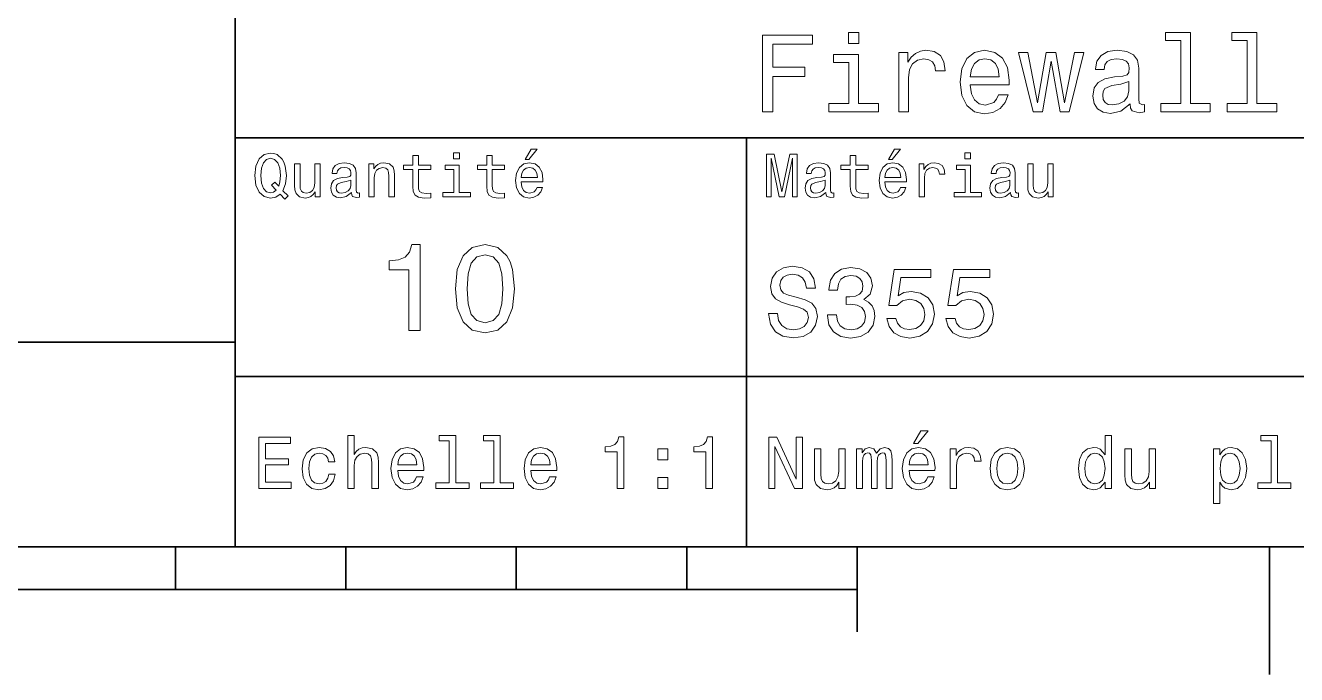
# Model space of a CAD drawing. Extents: x 0 to 297, y 0 to 210.
# Drawn here: x 149.7 to 224.3, y 2.5 to 40.6 of the extents above; entities that cross this region are included whole.
import ezdxf

# ---------------------------------------------------------------- set-up
doc = ezdxf.new("R2010")
doc.units = 0

msp = doc.modelspace()

# ---------------------------------------------------------------- linework, layer by layer
at = {"color": 7, "lineweight": 35}
for p, q in [((162, 10), (162, 70)), ((162, 34), (287, 34)), ((97, 22), (162, 22)), ((162, 20), (287, 20)), ((10, 10), (287, 10)), ((97, 10), (287, 10)), ((98.5, 7.5), (198.5, 7.5))]:
    msp.add_line(p, q, dxfattribs=at)
at = {"color": 7, "lineweight": 35, "ltscale": 0.35}
msp.add_line((192, 20), (192, 34), dxfattribs=at)
at = {"color": 7, "lineweight": 35, "ltscale": 0.25}
msp.add_line((192, 10), (192, 20), dxfattribs=at)
at = {"color": 7, "lineweight": 35, "ltscale": 0.0625}
for p, q in [((158.5, 10), (158.5, 7.5)), ((168.5, 10), (168.5, 7.5)), ((178.5, 10), (178.5, 7.5)), ((188.5, 10), (188.5, 7.5))]:
    msp.add_line(p, q, dxfattribs=at)
at = {"color": 7, "lineweight": 35, "ltscale": 0.125}
msp.add_line((198.5, 10), (198.5, 5), dxfattribs=at)
at = {"color": 7, "lineweight": 35, "ltscale": 0.1875}
msp.add_line((222.699997, 10), (222.699997, 2.5), dxfattribs=at)
at = {"color": 7, "lineweight": 13}
for points in [[(192.943085, 35.530258), (193.546112, 35.530258), (193.546112, 37.598701), (195.439484, 37.598701), (195.439484, 38.136887), (193.546112, 38.136887), (193.546112, 39.485588), (195.873917, 39.485588), (195.873917, 40.030258), (192.943085, 40.030258)], [(198.59726, 40.185879), (197.994232, 40.185879), (197.994232, 39.537464), (198.59726, 39.537464)], [(217.485596, 39.706051), (217.485596, 36.010086), (216.311951, 36.010086), (216.311951, 35.530258), (219.223343, 35.530258), (219.223343, 36.010086), (218.056198, 36.010086), (218.056198, 40.185879), (216.590775, 40.185879), (216.590775, 39.706051)], [(221.389038, 39.706051), (221.389038, 36.010086), (220.215408, 36.010086), (220.215408, 35.530258), (223.126801, 35.530258), (223.126801, 36.010086), (221.959656, 36.010086), (221.959656, 40.185879), (220.494232, 40.185879), (220.494232, 39.706051)], [(198.577805, 36.010086), (198.577805, 38.895531), (197.112396, 38.895531), (197.112396, 38.409222), (198.007202, 38.409222), (198.007202, 36.010086), (196.840057, 36.010086), (196.840057, 35.530258), (199.757919, 35.530258), (199.757919, 36.010086)], [(200.951004, 35.530258), (201.521606, 35.530258), (201.521606, 37.520893), (201.579971, 38.000721), (201.755035, 38.344379), (202.040344, 38.551872), (202.422913, 38.623199), (202.708206, 38.577808), (202.92218, 38.448124), (203.051865, 38.227665), (203.09726, 37.929394), (203.674347, 37.929394), (203.596542, 38.454609), (203.382568, 38.830692), (203.02594, 39.057636), (202.539627, 39.135445), (202.208923, 39.083572), (201.92363, 38.953888), (201.670746, 38.733429), (201.469742, 38.435158), (201.469742, 39.012245), (200.951004, 39.012245)], [(205.139771, 37.105907), (207.42218, 37.105907), (207.428665, 37.371758), (207.324921, 38.117435), (207.039627, 38.675072), (206.585739, 39.012245), (205.982712, 39.135445), (205.392654, 39.005764), (204.938751, 38.642651), (204.646973, 38.052593), (204.543228, 37.274494), (204.640488, 36.476944), (204.932281, 35.893372), (205.379684, 35.530258), (205.963257, 35.407059), (206.469025, 35.491352), (206.884003, 35.711815), (207.188751, 36.061958), (207.363831, 36.528816), (206.799713, 36.528816), (206.682999, 36.269451), (206.514404, 36.074928), (206.034576, 35.919308), (205.664978, 35.990631), (205.386169, 36.217579), (205.204605, 36.587173), (205.139771, 37.086452)], [(209.367432, 35.530258), (209.886169, 38.48703), (210.404892, 35.530258), (210.94957, 35.530258), (211.805481, 39.012245), (211.254318, 39.012245), (210.677231, 36.055473), (210.164978, 39.012245), (209.600861, 39.012245), (209.088623, 36.055473), (208.51152, 39.012245), (207.966858, 39.012245), (208.822769, 35.530258)], [(214.515854, 35.98415), (214.515854, 35.964695), (214.548264, 35.744236), (214.645538, 35.588615), (215.054031, 35.465416), (215.37175, 35.517288), (215.37175, 35.958214), (215.235596, 35.938759), (215.054031, 36.023052), (215.021606, 36.282421), (215.021606, 38.085014), (214.943802, 38.545387), (214.716858, 38.869595), (214.32132, 39.064121), (213.763687, 39.135445), (213.219025, 39.057636), (212.817001, 38.837173), (212.564117, 38.493515), (212.479828, 38.039623), (212.479828, 38.000721), (212.992065, 38.000721), (213.03746, 38.273052), (213.180115, 38.467579), (213.413544, 38.584293), (213.744232, 38.629681), (214.061951, 38.59726), (214.28891, 38.5), (214.425064, 38.331409), (214.470459, 38.09798), (214.444519, 37.825645), (214.340775, 37.68948), (214.081406, 37.624638), (213.595093, 37.572765), (213.03746, 37.456051), (212.641937, 37.248558), (212.408493, 36.924351), (212.337173, 36.444523), (212.402008, 36.016571), (212.603027, 35.698845), (212.927231, 35.497837), (213.374634, 35.426514), (213.977661, 35.562679)], [(205.139771, 37.585735), (205.21109, 38.033138), (205.386169, 38.363831), (205.652008, 38.564842), (206.002167, 38.636166), (206.345825, 38.564842), (206.611664, 38.363831), (206.773773, 38.033138), (206.832123, 37.585735)], [(214.451004, 36.749279), (214.373199, 36.412102), (214.16571, 36.152737), (213.854462, 35.98415), (213.471893, 35.925793), (213.225494, 35.958214), (213.05043, 36.061958), (212.940201, 36.243515), (212.907776, 36.496395), (212.933716, 36.723343), (213.03746, 36.885445), (213.452454, 37.067001), (213.977661, 37.14481), (214.451004, 37.30043)], [(164.642654, 30.685879), (164.916428, 30.401297), (165.107346, 30.592218), (164.811966, 30.894812), (164.963257, 31.305475), (165.010086, 31.780979), (164.941635, 32.339336), (164.862396, 32.56628), (164.757919, 32.753601), (164.46254, 33.009365), (164.282425, 33.074207), (164.08429, 33.099422), (163.702454, 33.009365), (163.41066, 32.757202), (163.223343, 32.342937), (163.158508, 31.780979), (163.223343, 31.219019), (163.407059, 30.804754), (163.698853, 30.54899), (164.08429, 30.462536), (164.39769, 30.520172)], [(172.438034, 32.130402), (172.438034, 31.161383), (172.459656, 30.847982), (172.560516, 30.631844), (172.762253, 30.505762), (173.104462, 30.462536), (173.479111, 30.480547), (173.479111, 30.754322), (173.205338, 30.732708), (172.956772, 30.761526), (172.823486, 30.851583), (172.765854, 31.002882), (172.755035, 31.215418), (172.755035, 32.130402), (173.479111, 32.130402), (173.479111, 32.400574), (172.755035, 32.400574), (172.755035, 32.966137), (172.438034, 32.966137), (172.438034, 32.400574), (171.890488, 32.400574), (171.890488, 32.130402)], [(175.161377, 33.117435), (174.82637, 33.117435), (174.82637, 32.757202), (175.161377, 32.757202)], [(176.775223, 32.130402), (176.775223, 31.161383), (176.796829, 30.847982), (176.89769, 30.631844), (177.099426, 30.505762), (177.44165, 30.462536), (177.816284, 30.480547), (177.816284, 30.754322), (177.542511, 30.732708), (177.293945, 30.761526), (177.16066, 30.851583), (177.103027, 31.002882), (177.092224, 31.215418), (177.092224, 32.130402), (177.816284, 32.130402), (177.816284, 32.400574), (177.092224, 32.400574), (177.092224, 32.966137), (176.775223, 32.966137), (176.775223, 32.400574), (176.227661, 32.400574), (176.227661, 32.130402)], [(179.015854, 32.728386), (179.228394, 32.728386), (179.729111, 33.340778), (179.376083, 33.340778)], [(193.183716, 30.530979), (193.46109, 30.530979), (193.46109, 32.80043), (193.929398, 30.530979), (194.239197, 30.530979), (194.703888, 32.80043), (194.703888, 30.530979), (194.984863, 30.530979), (194.984863, 33.030979), (194.545395, 33.030979), (194.08429, 30.826368), (193.626801, 33.030979), (193.183716, 33.030979)], [(198.100861, 32.130402), (198.100861, 31.161383), (198.122482, 30.847982), (198.223343, 30.631844), (198.425079, 30.505762), (198.767288, 30.462536), (199.141937, 30.480547), (199.141937, 30.754322), (198.868149, 30.732708), (198.619598, 30.761526), (198.486313, 30.851583), (198.42868, 31.002882), (198.417862, 31.215418), (198.417862, 32.130402), (199.141937, 32.130402), (199.141937, 32.400574), (198.417862, 32.400574), (198.417862, 32.966137), (198.100861, 32.966137), (198.100861, 32.400574), (197.553314, 32.400574), (197.553314, 32.130402)], [(200.341492, 32.728386), (200.554031, 32.728386), (201.054749, 33.340778), (200.701736, 33.340778)], [(205.161377, 33.117435), (204.82637, 33.117435), (204.82637, 32.757202), (205.161377, 32.757202)], [(164.41571, 30.916426), (164.260803, 30.801151), (164.08429, 30.765129), (163.850143, 30.829971), (163.666428, 31.024494), (163.543945, 31.341497), (163.504318, 31.780979), (163.543945, 32.216858), (163.662827, 32.537464), (163.846542, 32.731987), (164.08429, 32.80043), (164.318451, 32.731987), (164.502167, 32.533859), (164.621033, 32.213257), (164.664261, 31.780979), (164.631851, 31.40634), (164.5634, 31.150576), (164.329254, 31.395533), (164.13472, 31.211815)], [(166.998566, 32.465416), (166.681549, 32.465416), (166.681549, 31.348703), (166.645538, 31.089336), (166.541061, 30.902016), (166.378967, 30.786743), (166.166428, 30.750719), (165.997116, 30.779539), (165.889053, 30.865993), (165.827805, 31.013687), (165.8134, 31.222622), (165.8134, 32.465416), (165.496399, 32.465416), (165.496399, 31.193804), (165.507202, 30.93804), (165.575653, 30.725504), (165.784576, 30.530979), (166.119598, 30.462536), (166.299713, 30.487751), (166.454605, 30.552593), (166.587891, 30.664265), (166.695969, 30.826368), (166.695969, 30.530979), (166.998566, 30.530979)], [(168.824921, 30.78314), (168.824921, 30.772333), (168.842941, 30.649855), (168.896973, 30.5634), (169.123917, 30.494957), (169.30043, 30.523775), (169.30043, 30.768732), (169.224777, 30.757925), (169.123917, 30.804754), (169.105911, 30.948847), (169.105911, 31.950287), (169.062683, 32.206051), (168.9366, 32.386166), (168.716858, 32.494236), (168.407059, 32.533859), (168.104462, 32.490635), (167.881119, 32.368156), (167.740631, 32.177231), (167.693802, 31.925072), (167.693802, 31.903458), (167.978394, 31.903458), (168.003601, 32.054756), (168.082855, 32.162823), (168.21254, 32.227665), (168.396255, 32.25288), (168.572769, 32.234871), (168.698853, 32.180836), (168.77449, 32.087173), (168.799713, 31.957493), (168.785309, 31.806194), (168.727661, 31.730547), (168.583572, 31.694523), (168.3134, 31.665705), (168.003601, 31.600864), (167.783859, 31.48559), (167.654175, 31.305475), (167.614548, 31.038904), (167.650574, 30.801151), (167.762253, 30.62464), (167.942368, 30.512968), (168.190918, 30.473343), (168.52594, 30.54899)], [(169.844376, 30.530979), (170.161377, 30.530979), (170.161377, 31.647694), (170.193802, 31.903458), (170.298279, 32.090778), (170.460373, 32.206051), (170.676514, 32.249279), (170.849426, 32.213257), (170.957489, 32.115993), (171.011536, 31.95389), (171.029541, 31.737751), (171.029541, 30.530979), (171.346542, 30.530979), (171.346542, 31.802593), (171.332138, 32.058357), (171.267288, 32.270893), (171.054749, 32.465416), (170.723343, 32.533859), (170.539627, 32.508644), (170.38472, 32.440201), (170.251434, 32.324928), (170.146973, 32.170029), (170.146973, 32.465416), (169.844376, 32.465416)], [(175.150574, 30.79755), (175.150574, 32.400574), (174.336456, 32.400574), (174.336456, 32.130402), (174.833572, 32.130402), (174.833572, 30.79755), (174.185165, 30.79755), (174.185165, 30.530979), (175.806198, 30.530979), (175.806198, 30.79755)], [(178.796112, 31.40634), (180.064117, 31.40634), (180.067719, 31.554033), (180.010086, 31.9683), (179.851593, 32.278099), (179.599426, 32.465416), (179.264404, 32.533859), (178.9366, 32.461815), (178.684433, 32.260086), (178.522339, 31.932276), (178.464691, 31.5), (178.518738, 31.056915), (178.680832, 30.732708), (178.929398, 30.530979), (179.253601, 30.462536), (179.534576, 30.509365), (179.765137, 30.631844), (179.934433, 30.826368), (180.031708, 31.085733), (179.718292, 31.085733), (179.653458, 30.941643), (179.559799, 30.833572), (179.293228, 30.747118), (179.087891, 30.786743), (178.932999, 30.912823), (178.832138, 31.118155), (178.796112, 31.395533)], [(178.796112, 31.672911), (178.835739, 31.921469), (178.932999, 32.105186), (179.080688, 32.216858), (179.275208, 32.256485), (179.466141, 32.216858), (179.613831, 32.105186), (179.703888, 31.921469), (179.736313, 31.672911)], [(196.656342, 30.78314), (196.656342, 30.772333), (196.674347, 30.649855), (196.728394, 30.5634), (196.955338, 30.494957), (197.131851, 30.523775), (197.131851, 30.768732), (197.056198, 30.757925), (196.955338, 30.804754), (196.937317, 30.948847), (196.937317, 31.950287), (196.894089, 32.206051), (196.768005, 32.386166), (196.548264, 32.494236), (196.23848, 32.533859), (195.935883, 32.490635), (195.71254, 32.368156), (195.572052, 32.177231), (195.525223, 31.925072), (195.525223, 31.903458), (195.809799, 31.903458), (195.835022, 32.054756), (195.914261, 32.162823), (196.043945, 32.227665), (196.227661, 32.25288), (196.404175, 32.234871), (196.530258, 32.180836), (196.605911, 32.087173), (196.631119, 31.957493), (196.616714, 31.806194), (196.559082, 31.730547), (196.414978, 31.694523), (196.144806, 31.665705), (195.835022, 31.600864), (195.61528, 31.48559), (195.485596, 31.305475), (195.445969, 31.038904), (195.481995, 30.801151), (195.593658, 30.62464), (195.773773, 30.512968), (196.022339, 30.473343), (196.357346, 30.54899)], [(200.121765, 31.40634), (201.389771, 31.40634), (201.393372, 31.554033), (201.335739, 31.9683), (201.177231, 32.278099), (200.925079, 32.465416), (200.590057, 32.533859), (200.262253, 32.461815), (200.010086, 32.260086), (199.847977, 31.932276), (199.790344, 31.5), (199.844376, 31.056915), (200.006485, 30.732708), (200.255051, 30.530979), (200.579254, 30.462536), (200.860229, 30.509365), (201.090775, 30.631844), (201.260086, 30.826368), (201.357346, 31.085733), (201.043945, 31.085733), (200.979111, 30.941643), (200.885452, 30.833572), (200.618881, 30.747118), (200.413544, 30.786743), (200.258652, 30.912823), (200.157776, 31.118155), (200.121765, 31.395533)], [(200.121765, 31.672911), (200.161377, 31.921469), (200.258652, 32.105186), (200.406342, 32.216858), (200.600861, 32.256485), (200.791794, 32.216858), (200.939484, 32.105186), (201.029541, 31.921469), (201.061966, 31.672911)], [(202.131851, 30.530979), (202.448853, 30.530979), (202.448853, 31.636887), (202.481262, 31.903458), (202.578537, 32.094379), (202.73703, 32.209652), (202.94957, 32.249279), (203.108063, 32.224064), (203.226944, 32.152016), (203.298996, 32.029537), (203.324203, 31.863832), (203.644806, 31.863832), (203.601593, 32.155621), (203.482712, 32.364552), (203.284576, 32.490635), (203.014404, 32.533859), (202.830688, 32.505043), (202.672195, 32.432995), (202.531708, 32.310516), (202.420029, 32.144814), (202.420029, 32.465416), (202.131851, 32.465416)], [(205.150574, 30.79755), (205.150574, 32.400574), (204.336456, 32.400574), (204.336456, 32.130402), (204.833572, 32.130402), (204.833572, 30.79755), (204.185165, 30.79755), (204.185165, 30.530979), (205.806198, 30.530979), (205.806198, 30.79755)], [(207.499283, 30.78314), (207.499283, 30.772333), (207.517288, 30.649855), (207.57132, 30.5634), (207.798264, 30.494957), (207.974777, 30.523775), (207.974777, 30.768732), (207.899139, 30.757925), (207.798264, 30.804754), (207.780258, 30.948847), (207.780258, 31.950287), (207.73703, 32.206051), (207.610947, 32.386166), (207.391205, 32.494236), (207.081406, 32.533859), (206.778824, 32.490635), (206.555481, 32.368156), (206.414978, 32.177231), (206.368149, 31.925072), (206.368149, 31.903458), (206.65274, 31.903458), (206.677948, 32.054756), (206.757202, 32.162823), (206.886887, 32.227665), (207.070602, 32.25288), (207.247116, 32.234871), (207.373199, 32.180836), (207.448853, 32.087173), (207.47406, 31.957493), (207.459656, 31.806194), (207.402023, 31.730547), (207.257919, 31.694523), (206.987747, 31.665705), (206.677948, 31.600864), (206.458206, 31.48559), (206.328537, 31.305475), (206.28891, 31.038904), (206.324921, 30.801151), (206.4366, 30.62464), (206.616714, 30.512968), (206.86528, 30.473343), (207.200287, 30.54899)], [(210.010086, 32.465416), (209.693085, 32.465416), (209.693085, 31.348703), (209.657059, 31.089336), (209.552597, 30.902016), (209.390488, 30.786743), (209.177948, 30.750719), (209.008636, 30.779539), (208.900574, 30.865993), (208.83934, 31.013687), (208.824921, 31.222622), (208.824921, 32.465416), (208.507919, 32.465416), (208.507919, 31.193804), (208.518738, 30.93804), (208.587173, 30.725504), (208.796112, 30.530979), (209.131119, 30.462536), (209.311234, 30.487751), (209.466141, 30.552593), (209.599426, 30.664265), (209.707489, 30.826368), (209.707489, 30.530979), (210.010086, 30.530979)], [(168.78891, 31.208212), (168.745682, 31.020893), (168.630402, 30.876801), (168.457489, 30.78314), (168.244965, 30.750719), (168.108063, 30.768732), (168.010803, 30.826368), (167.94957, 30.927233), (167.931549, 31.067722), (167.945969, 31.193804), (168.003601, 31.283861), (168.234146, 31.384726), (168.52594, 31.427954), (168.78891, 31.514408)], [(196.620316, 31.208212), (196.577087, 31.020893), (196.461823, 30.876801), (196.28891, 30.78314), (196.07637, 30.750719), (195.939484, 30.768732), (195.842224, 30.826368), (195.780975, 30.927233), (195.76297, 31.067722), (195.777374, 31.193804), (195.835022, 31.283861), (196.065567, 31.384726), (196.357346, 31.427954), (196.620316, 31.514408)], [(207.463257, 31.208212), (207.420029, 31.020893), (207.304749, 30.876801), (207.131851, 30.78314), (206.919312, 30.750719), (206.782425, 30.768732), (206.68515, 30.826368), (206.623917, 30.927233), (206.605911, 31.067722), (206.620316, 31.193804), (206.677948, 31.283861), (206.908508, 31.384726), (207.200287, 31.427954), (207.463257, 31.514408)], [(172.201736, 22.700289), (172.857346, 22.700289), (172.857346, 27.736313), (172.367432, 27.736313), (172.237747, 27.296831), (171.978394, 27.001442), (171.582138, 26.828531), (171.034592, 26.770893), (171.034592, 26.259367), (172.201736, 26.259367)], [(174.932281, 25.142653), (175.040344, 24.011528), (175.378967, 23.204611), (175.919312, 22.714699), (176.668594, 22.556196), (177.41066, 22.714699), (177.951004, 23.204611), (178.282425, 24.011528), (178.39769, 25.142653), (178.282425, 26.266571), (178.145538, 26.713257), (177.951004, 27.080692), (177.41066, 27.570606), (176.668594, 27.736313), (175.919312, 27.570606), (175.378967, 27.073488), (175.040344, 26.266571)], [(175.623917, 25.142653), (175.681564, 26.01441), (175.861679, 26.641211), (176.185883, 27.008646), (176.668594, 27.138329), (177.144089, 27.008646), (177.468307, 26.641211), (177.648422, 26.01441), (177.706055, 25.142653), (177.648422, 24.263689), (177.468307, 23.636889), (177.144089, 23.269453), (176.668594, 23.146975), (176.185883, 23.269453), (175.861679, 23.636889), (175.681564, 24.263689)], [(193.824203, 23.680117), (193.299713, 23.680117), (193.414978, 23.069164), (193.703171, 22.619596), (194.146973, 22.348703), (194.746399, 22.250721), (195.340057, 22.342941), (195.783859, 22.596542), (196.066284, 22.994238), (196.170029, 23.518732), (196.083572, 23.991356), (195.841492, 24.296831), (195.44957, 24.49856), (194.925079, 24.648417), (194.47551, 24.757925), (194.181549, 24.884727), (194.014404, 25.069164), (193.96254, 25.357349), (194.014404, 25.616714), (194.164261, 25.812681), (194.394806, 25.945246), (194.711823, 25.991356), (195.034576, 25.933718), (195.288177, 25.778099), (195.455338, 25.518732), (195.536026, 25.167149), (196.060516, 25.167149), (196.060516, 25.178675), (195.968292, 25.720463), (195.697403, 26.12392), (195.270889, 26.377522), (194.694519, 26.463978), (194.175797, 26.377522), (193.772339, 26.135448), (193.51297, 25.760807), (193.420746, 25.276657), (193.495682, 24.844381), (193.714691, 24.550434), (194.060516, 24.354467), (194.533142, 24.204613), (195, 24.072046), (195.351578, 23.945246), (195.564835, 23.760807), (195.639771, 23.461096), (195.570602, 23.155621), (195.391937, 22.925074), (195.121033, 22.780981), (194.769455, 22.734871), (194.377518, 22.798271), (194.077805, 22.98271), (193.887604, 23.282421)], [(196.752167, 23.616716), (196.752167, 23.57637), (196.844376, 23.023056), (197.11528, 22.60807), (197.541794, 22.342941), (198.106628, 22.244957), (198.706055, 22.342941), (199.155624, 22.596542), (199.443802, 23), (199.547546, 23.518732), (199.501434, 23.858791), (199.374634, 24.135448), (199.167145, 24.348703), (198.890488, 24.504324), (199.265137, 24.815563), (199.39769, 25.311239), (199.311234, 25.760807), (199.0634, 26.100864), (198.659943, 26.314121), (198.106628, 26.38905), (197.587891, 26.296831), (197.190201, 26.043228), (196.930832, 25.639771), (196.844376, 25.103746), (196.844376, 25.063402), (197.357346, 25.063402), (197.403458, 25.432278), (197.553314, 25.697407), (197.795395, 25.858791), (198.135452, 25.916428), (198.435165, 25.870317), (198.654175, 25.749281), (198.786743, 25.553314), (198.838623, 25.288185), (198.786743, 25.005764), (198.648422, 24.815563), (198.406342, 24.700289), (198.077805, 24.665707), (197.853027, 24.671471), (197.853027, 24.216139), (198.135452, 24.227667), (198.498566, 24.175793), (198.769455, 24.037464), (198.930832, 23.812681), (198.98848, 23.518732), (198.925079, 23.184439), (198.757919, 22.9366), (198.492798, 22.780981), (198.141205, 22.729107), (197.778091, 22.786745), (197.51297, 22.959656), (197.345825, 23.236313), (197.282425, 23.616716)], [(200.244965, 23.40346), (200.371765, 22.930836), (200.654175, 22.56196), (201.069168, 22.331413), (201.599426, 22.244957), (202.181549, 22.348703), (202.636887, 22.631124), (202.925079, 23.080692), (203.034576, 23.657061), (202.9366, 24.193085), (202.659943, 24.613834), (202.227661, 24.884727), (201.668594, 24.98271), (201.236313, 24.913546), (200.902023, 24.723343), (201.0634, 25.801153), (202.815567, 25.801153), (202.815567, 26.273777), (200.677231, 26.273777), (200.360229, 24.152739), (200.82132, 24.152739), (201.155624, 24.423632), (201.582138, 24.521614), (201.951004, 24.458214), (202.233429, 24.273777), (202.412109, 23.991356), (202.47551, 23.628242), (202.412109, 23.265131), (202.227661, 22.98271), (201.945251, 22.804035), (201.582138, 22.740635), (201.276657, 22.780981), (201.040344, 22.913546), (200.867432, 23.121038), (200.780975, 23.40346)], [(203.714691, 23.40346), (203.841492, 22.930836), (204.123917, 22.56196), (204.53891, 22.331413), (205.069168, 22.244957), (205.651291, 22.348703), (206.106628, 22.631124), (206.394806, 23.080692), (206.504318, 23.657061), (206.406342, 24.193085), (206.129684, 24.613834), (205.697403, 24.884727), (205.138336, 24.98271), (204.706055, 24.913546), (204.371765, 24.723343), (204.533142, 25.801153), (206.285309, 25.801153), (206.285309, 26.273777), (204.146973, 26.273777), (203.829971, 24.152739), (204.291061, 24.152739), (204.625366, 24.423632), (205.05188, 24.521614), (205.420746, 24.458214), (205.703171, 24.273777), (205.881851, 23.991356), (205.945251, 23.628242), (205.881851, 23.265131), (205.697403, 22.98271), (205.414978, 22.804035), (205.05188, 22.740635), (204.746399, 22.780981), (204.510086, 22.913546), (204.337173, 23.121038), (204.250717, 23.40346)], [(163.393372, 13.428675), (165.295395, 13.428675), (165.295395, 13.791787), (163.791061, 13.791787), (163.791061, 14.807637), (165.131119, 14.807637), (165.131119, 15.166427), (163.791061, 15.166427), (163.791061, 16.065563), (165.260803, 16.065563), (165.260803, 16.428675), (163.393372, 16.428675)], [(168.610947, 13.428675), (168.991348, 13.428675), (168.991348, 14.768732), (169.030258, 15.075649), (169.155624, 15.300432), (169.350143, 15.438761), (169.609512, 15.490635), (169.817001, 15.447407), (169.946686, 15.330692), (170.011536, 15.136168), (170.033142, 14.876801), (170.033142, 13.428675), (170.413544, 13.428675), (170.413544, 14.954612), (170.396255, 15.261528), (170.318451, 15.516571), (170.0634, 15.75), (169.66571, 15.832133), (169.44957, 15.801874), (169.263687, 15.719741), (169.108063, 15.590058), (168.991348, 15.412825), (168.991348, 16.532421), (168.610947, 16.532421)], [(174.572052, 16.212536), (174.572052, 13.748559), (173.789627, 13.748559), (173.789627, 13.428675), (175.730545, 13.428675), (175.730545, 13.748559), (174.952454, 13.748559), (174.952454, 16.532421), (173.97551, 16.532421), (173.97551, 16.212536)], [(177.174347, 16.212536), (177.174347, 13.748559), (176.391937, 13.748559), (176.391937, 13.428675), (178.332855, 13.428675), (178.332855, 13.748559), (177.554749, 13.748559), (177.554749, 16.532421), (176.577805, 16.532421), (176.577805, 16.212536)], [(184.416412, 13.428675), (184.809784, 13.428675), (184.809784, 16.450289), (184.515839, 16.450289), (184.438034, 16.1866), (184.28241, 16.009367), (184.044662, 15.905621), (183.716125, 15.871038), (183.716125, 15.564121), (184.416412, 15.564121)], [(189.621033, 13.428675), (190.014404, 13.428675), (190.014404, 16.450289), (189.720459, 16.450289), (189.642639, 16.1866), (189.48703, 16.009367), (189.249268, 15.905621), (188.920746, 15.871038), (188.920746, 15.564121), (189.621033, 15.564121)], [(193.315567, 13.428675), (193.674347, 13.428675), (193.674347, 15.888329), (194.824203, 13.428675), (195.286743, 13.428675), (195.286743, 16.428675), (194.92363, 16.428675), (194.92363, 13.969021), (193.786743, 16.428675), (193.315567, 16.428675)], [(201.809799, 16.065563), (202.06485, 16.065563), (202.66571, 16.800432), (202.242081, 16.800432)], [(213.048996, 13.787464), (213.048996, 13.428675), (213.429398, 13.428675), (213.429398, 16.532421), (213.053314, 16.532421), (213.053314, 15.395534), (212.763687, 15.724064), (212.586456, 15.801874), (212.383286, 15.832133), (212.015854, 15.745678), (211.730545, 15.503603), (211.544662, 15.114553), (211.479828, 14.591499), (211.544662, 14.068444), (211.730545, 13.675073), (212.015854, 13.428675), (212.383286, 13.346542), (212.586456, 13.376801), (212.768005, 13.454611)], [(222.788193, 16.212536), (222.788193, 13.748559), (222.005768, 13.748559), (222.005768, 13.428675), (223.946686, 13.428675), (223.946686, 13.748559), (223.168594, 13.748559), (223.168594, 16.532421), (222.19165, 16.532421), (222.19165, 16.212536)], [(167.48703, 14.980548), (167.863113, 14.980548), (167.785309, 15.326369), (167.599426, 15.598703), (167.309799, 15.767292), (166.933716, 15.832133), (166.518738, 15.745678), (166.203171, 15.503603), (166.004318, 15.110231), (165.935165, 14.582853), (166, 14.059798), (166.194519, 13.67075), (166.501434, 13.428675), (166.920746, 13.346542), (167.292511, 13.411384), (167.582138, 13.592939), (167.780975, 13.878242), (167.867432, 14.258646), (167.504318, 14.258646), (167.439484, 14.016571), (167.318451, 13.835014), (167.145538, 13.722623), (166.933716, 13.688041), (166.670029, 13.744237), (166.479828, 13.917148), (166.363113, 14.198127), (166.324203, 14.595821), (166.363113, 14.984871), (166.484146, 15.26585), (166.67868, 15.438761), (166.933716, 15.49928), (167.158508, 15.460375), (167.327087, 15.360951), (167.439484, 15.196686)], [(171.546112, 14.479107), (173.067719, 14.479107), (173.072052, 14.656341), (173.002884, 15.153459), (172.812683, 15.525217), (172.510086, 15.75), (172.108063, 15.832133), (171.714691, 15.745678), (171.412109, 15.503603), (171.217575, 15.110231), (171.148422, 14.591499), (171.213257, 14.059798), (171.407776, 13.67075), (171.706055, 13.428675), (172.095108, 13.346542), (172.432281, 13.402739), (172.708939, 13.549712), (172.912109, 13.783141), (173.028824, 14.09438), (172.65274, 14.09438), (172.574936, 13.92147), (172.46254, 13.791787), (172.142654, 13.688041), (171.896255, 13.735591), (171.710373, 13.886888), (171.58934, 14.133286), (171.546112, 14.466139)], [(179.353027, 14.479107), (180.874634, 14.479107), (180.878967, 14.656341), (180.809799, 15.153459), (180.619598, 15.525217), (180.317001, 15.75), (179.914978, 15.832133), (179.521606, 15.745678), (179.219025, 15.503603), (179.02449, 15.110231), (178.955338, 14.591499), (179.020172, 14.059798), (179.214691, 13.67075), (179.51297, 13.428675), (179.902023, 13.346542), (180.239197, 13.402739), (180.515854, 13.549712), (180.719025, 13.783141), (180.835739, 14.09438), (180.459656, 14.09438), (180.381851, 13.92147), (180.269455, 13.791787), (179.94957, 13.688041), (179.703171, 13.735591), (179.517288, 13.886888), (179.396255, 14.133286), (179.353027, 14.466139)], [(186.798264, 15.105908), (187.394806, 15.105908), (187.394806, 15.75), (186.798264, 15.75)], [(197.798279, 15.75), (197.417862, 15.75), (197.417862, 14.409943), (197.374634, 14.098703), (197.249283, 13.873919), (197.054749, 13.735591), (196.799713, 13.692364), (196.596542, 13.726946), (196.466858, 13.830692), (196.393372, 14.007925), (196.376083, 14.258646), (196.376083, 15.75), (195.995682, 15.75), (195.995682, 14.224064), (196.008652, 13.917148), (196.090775, 13.662104), (196.341492, 13.428675), (196.743515, 13.346542), (196.959656, 13.376801), (197.145538, 13.454611), (197.305481, 13.588617), (197.435165, 13.783141), (197.435165, 13.428675), (197.798279, 13.428675)], [(198.459656, 13.428675), (198.809799, 13.428675), (198.809799, 14.980548), (198.831406, 15.213978), (198.896255, 15.382565), (198.995682, 15.481989), (199.125366, 15.520894), (199.229111, 15.486312), (199.298279, 15.399857), (199.332855, 15.252882), (199.345825, 15.058358), (199.345825, 13.428675), (199.674347, 13.428675), (199.674347, 14.980548), (199.695969, 15.209655), (199.760803, 15.378242), (199.864548, 15.481989), (199.994232, 15.520894), (200.097977, 15.486312), (200.167145, 15.399857), (200.210373, 15.058358), (200.210373, 13.428675), (200.560516, 13.428675), (200.560516, 15.032421), (200.53891, 15.365274), (200.469742, 15.620317), (200.331406, 15.775937), (200.106628, 15.832133), (199.842941, 15.745678), (199.639771, 15.494957), (199.479828, 15.741355), (199.211823, 15.832133), (198.965424, 15.745678), (198.796829, 15.503603), (198.796829, 15.75), (198.459656, 15.75)], [(201.546112, 14.479107), (203.067719, 14.479107), (203.072052, 14.656341), (203.002884, 15.153459), (202.812683, 15.525217), (202.510086, 15.75), (202.108063, 15.832133), (201.714691, 15.745678), (201.412109, 15.503603), (201.217575, 15.110231), (201.148422, 14.591499), (201.213257, 14.059798), (201.407776, 13.67075), (201.706055, 13.428675), (202.095108, 13.346542), (202.432281, 13.402739), (202.708939, 13.549712), (202.912109, 13.783141), (203.028824, 14.09438), (202.65274, 14.09438), (202.574936, 13.92147), (202.46254, 13.791787), (202.142654, 13.688041), (201.896255, 13.735591), (201.710373, 13.886888), (201.58934, 14.133286), (201.546112, 14.466139)], [(203.958221, 13.428675), (204.338623, 13.428675), (204.338623, 14.755764), (204.377518, 15.075649), (204.494232, 15.304755), (204.684433, 15.443084), (204.939484, 15.490635), (205.129684, 15.460375), (205.272339, 15.373919), (205.358795, 15.226946), (205.389053, 15.028098), (205.773773, 15.028098), (205.721909, 15.378242), (205.579254, 15.628963), (205.341492, 15.78026), (205.017288, 15.832133), (204.796829, 15.797551), (204.606628, 15.711096), (204.438034, 15.564121), (204.304031, 15.365274), (204.304031, 15.75), (203.958221, 15.75)], [(206.305481, 14.587176), (206.374634, 14.059798), (206.573486, 13.67075), (206.889053, 13.428675), (207.312683, 13.346542), (207.731995, 13.428675), (208.047546, 13.666427), (208.246399, 14.055476), (208.319885, 14.587176), (208.246399, 15.114553), (208.047546, 15.507925), (207.731995, 15.745678), (207.312683, 15.832133), (206.889053, 15.745678), (206.573486, 15.503603), (206.374634, 15.114553)], [(216.014404, 15.75), (215.634003, 15.75), (215.634003, 14.409943), (215.590775, 14.098703), (215.465424, 13.873919), (215.270889, 13.735591), (215.015854, 13.692364), (214.812683, 13.726946), (214.682999, 13.830692), (214.609512, 14.007925), (214.592224, 14.258646), (214.592224, 15.75), (214.211823, 15.75), (214.211823, 14.224064), (214.224792, 13.917148), (214.306915, 13.662104), (214.557632, 13.428675), (214.959656, 13.346542), (215.175797, 13.376801), (215.361679, 13.454611), (215.521622, 13.588617), (215.651306, 13.783141), (215.651306, 13.428675), (216.014404, 13.428675)], [(219.788193, 15.391211), (219.788193, 15.75), (219.407776, 15.75), (219.407776, 12.529539), (219.788193, 12.529539), (219.788193, 13.783141), (219.922195, 13.579971), (220.073486, 13.445966), (220.453888, 13.346542), (220.817001, 13.428675), (221.10231, 13.675073), (221.288193, 14.064121), (221.357346, 14.591499), (221.288193, 15.114553), (221.10231, 15.503603), (220.817001, 15.745678), (220.453888, 15.832133), (220.246399, 15.806196), (220.069168, 15.724064), (219.917877, 15.585735)], [(171.546112, 14.798992), (171.593658, 15.097262), (171.710373, 15.317724), (171.887604, 15.45173), (172.121033, 15.49928), (172.350143, 15.45173), (172.527374, 15.317724), (172.635452, 15.097262), (172.674347, 14.798992)], [(179.353027, 14.798992), (179.400574, 15.097262), (179.517288, 15.317724), (179.694519, 15.45173), (179.927948, 15.49928), (180.157059, 15.45173), (180.33429, 15.317724), (180.442368, 15.097262), (180.481262, 14.798992)], [(201.546112, 14.798992), (201.593658, 15.097262), (201.710373, 15.317724), (201.887604, 15.45173), (202.121033, 15.49928), (202.350143, 15.45173), (202.527374, 15.317724), (202.635452, 15.097262), (202.674347, 14.798992)], [(206.694519, 14.591499), (206.733429, 14.980548), (206.854462, 15.261528), (207.048996, 15.434439), (207.312683, 15.494957), (207.572052, 15.434439), (207.766571, 15.26585), (207.887604, 14.980548), (207.930832, 14.591499), (207.887604, 14.198127), (207.766571, 13.912825), (207.572052, 13.739914), (207.312683, 13.683718), (207.048996, 13.739914), (206.854462, 13.912825), (206.733429, 14.198127)], [(212.44812, 15.490635), (212.698853, 15.430116), (212.889053, 15.261528), (213.001434, 14.980548), (213.044678, 14.591499), (213.001434, 14.198127), (212.889053, 13.917148), (212.698853, 13.744237), (212.44812, 13.688041), (212.210373, 13.744237), (212.028824, 13.917148), (211.907776, 14.20245), (211.868881, 14.591499), (211.907776, 14.976225), (212.028824, 15.257205), (212.210373, 15.430116)], [(220.389053, 13.688041), (220.134003, 13.744237), (219.948135, 13.917148), (219.831421, 14.198127), (219.792511, 14.591499), (219.831421, 14.980548), (219.948135, 15.261528), (220.134003, 15.430116), (220.389053, 15.490635), (220.622482, 15.430116), (220.808365, 15.257205), (220.925079, 14.976225), (220.968307, 14.591499), (220.925079, 14.20245), (220.808365, 13.917148), (220.622482, 13.744237)], [(186.798264, 13.428675), (187.394806, 13.428675), (187.394806, 14.072767), (186.798264, 14.072767)]]:
    msp.add_lwpolyline(points, close=True, dxfattribs=at)

doc.saveas('drawing.dxf')
